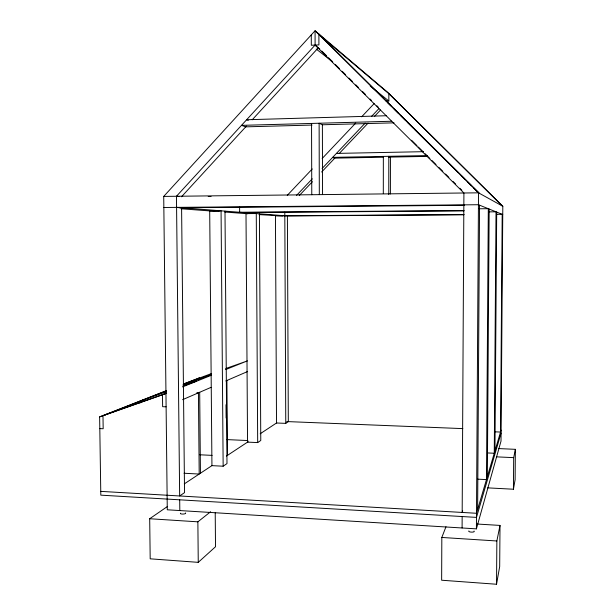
<?xml version="1.0" encoding="UTF-8"?>
<svg xmlns="http://www.w3.org/2000/svg" width="615" height="615" viewBox="0 0 615 615"><rect width="100%" height="100%" fill="white"/><g stroke="black" fill="none" stroke-linecap="round" stroke-linejoin="round"><path stroke-width="0.92" d="M383.306 193.61L383.345 156.41L427.556 155.572M388.757 194.501L388.803 156.302L390.44 157.086L390.394 193.971M386.097 101.083L388.834 100.998L388.841 93.68L502.255 205.956M445.983 526.717L441.824 537.456L441.647 580.222L496.536 584.25L499.688 566.515L500.003 525.418L477.186 524.034M462.096 527.977L462.157 516.546M476.41 528.862L478.508 192.826L315.072 30.75L163.721 196.408L167.28 509.789L476.41 528.862L501.017 441.093L502.809 206.263L387.781 92.388L315.072 30.75L315.111 45.08L176.467 196.262L179.657 495.967L184.538 492.623L181.594 207.762M477.632 509.466L479.554 205.172M487.341 476.663L489.171 209.054M494.96 450.903L496.697 212.09M496.536 584.25L496.859 540.977L500.003 525.418M487.618 487.864L513.425 489.225L513.694 457.645L515.37 449.327L498.365 448.573M515.37 449.327L515.116 479.731L513.425 489.225M501.079 433.037L476.479 517.392L100.814 495.152L99.63 416.87L166.488 390.64M501.102 430.146L476.51 513.279L100.752 491.37M462.703 510.927L462.18 512.441L463.91 192.995L315.111 45.08L319.792 49.046M181.479 196.792L246.384 126.129M252.227 119.771L318.432 47.693M287.259 195.362L312.274 168.948M322.152 158.516L355.724 123.062M361.643 116.804L374.151 103.597M296.568 195.386L312.282 178.827M322.106 168.479L365.179 123.115M371.714 116.227L378.901 108.655M299.228 195.585L312.405 181.717M321.63 172.008L334.814 158.132L383.137 157.225M339.196 153.519L368.078 123.123M374.643 116.22L380.547 110M167.557 506.422L149.691 518.737L150.191 558.82L198.253 562.348L215.511 546.75L215.219 512.856M149.691 518.737L197.869 521.827L210.661 511.711M223.153 466.208L221.069 210.814L209.7 210.907L211.937 465.64L223.153 466.208L226.989 463.587L224.99 211.122M257.685 442.585L256.271 213.543L246 213.62L247.545 442.124L257.685 442.585L260.775 440.471L259.415 213.789M464.079 214.558L275.451 215.819L276.512 422.997L285.767 423.366L288.312 421.629L287.397 215.957L176.582 207.37M184.292 483.89L212.252 465.424M226.42 456.069L248.214 441.685M260.199 433.767L276.765 422.828M182.578 399.688L211.014 387.373M225.82 380.954L247.614 371.514M166.673 393.093L162.491 394.753L162.629 406.692L166.112 406.823M182.578 386.904L211.322 375.288M225.582 369.6L247.422 360.89L225.728 368.546M183.431 383.998L211.26 373.651M166.112 390.909L102.982 415.694L103.174 428.747L99.807 428.601M183.316 384.152L199.506 377.795M183.416 384.544L211.26 374.727M183.116 384.698L211.037 374.858M166.642 391.717L139.974 401.172L139.997 403.017M182.863 386.005L196.377 381.246M104.696 415.025L164.005 394.154M99.63 416.87L165.958 393.539M386.197 115.743L246.638 119.748L248.306 120.371M391.732 121.24L241.487 125.36L245.723 126.851L312.059 125.06M319.316 194.64L319.124 123.231L322.383 124.776L394.03 122.839M336.42 153.412L423.458 151.682M383.345 156.41L332.654 157.371L334.814 158.132L332.584 157.448M388.642 157.117L427.633 156.387M163.721 196.408L478.508 192.826L502.809 206.263M208.208 196.493L211.068 196.462M163.844 207.486L478.432 204.726L502.747 214.527M178.896 207.785L464.21 205.31M479.162 208.777L488.31 208.708L486.473 479.608L477.455 479.147M213.736 211.206L219.363 211.168M464.01 210.568L239.642 212.252L239.604 206.694M243.14 212.529L463.933 210.876M488.395 211.868L496.013 211.814L494.268 453.247L487.695 452.955M496.566 214.343L502.194 214.304L500.541 432.053L494.99 431.83M282.754 215.988L259.069 214.597M287.397 215.957L463.779 214.789M196.815 392.77L198.422 392.824L199.199 474.05L184.07 473.25M286.79 421.567L462.834 428.617M226.874 439.602L247.891 440.548M496.451 456.853L513.694 457.645M199.721 454.777L212.121 455.377M441.824 537.456L496.859 540.977M180.987 208.762L214.312 211.253M224.79 212.037L247.645 213.743M176.467 196.262L178.973 196.523M316.195 49.039L332.039 61.339M370.238 86.077L388.834 100.998M390.487 95.071L318.893 34.54L318.916 44.903L311.313 45.249L311.282 34.901M318.393 33.571L479.631 193.448M387.45 102.428L390.832 105.78M394.215 109.139L398.274 113.16M400.988 115.851L405.723 120.548M407.753 122.562L413.165 127.928M414.518 129.273L457.837 172.223M461.25 175.606L464.656 178.988M467.385 181.694L471.474 185.753M473.527 187.783L478.301 192.518M321.829 51.076L326.588 55.804M328.625 57.833L332.707 61.884M335.421 64.583L339.503 68.642M342.224 71.34L345.622 74.715M349.02 78.097L352.418 81.472M355.816 84.847L358.53 87.553M362.612 91.604L365.325 94.31M370.084 99.038L371.445 100.391M376.88 105.788L378.24 107.141M411.543 140.243L416.978 145.647M418.338 147L423.097 151.728M425.134 153.75L429.893 158.486M431.93 160.507L436.012 164.559M438.726 167.265L442.808 171.316M445.521 174.022L448.919 177.397M453.001 181.448L455.715 184.154M459.797 188.205L461.834 190.235M179.695 499.818L179.811 510.558M199.683 392.278L200.452 473.219M198.437 378.217L198.461 380.093M197.869 521.827L198.253 562.348M226.897 380.493L227.489 455.369M226.013 404.724L226.12 418.039M284.799 212.221L285.767 423.366M322.383 124.776L322.552 194.255M311.551 123.438L311.774 194.724M185.461 512.956A2.629 0.707 -2.7 0 1 183.109 514.055A2.629 0.707 -2.7 0 1 180.61 513.187M474.034 531.068A2.798 0.807 2.4 0 1 471.636 532.129A2.798 0.807 2.4 0 1 468.876 530.937"/></g></svg>
